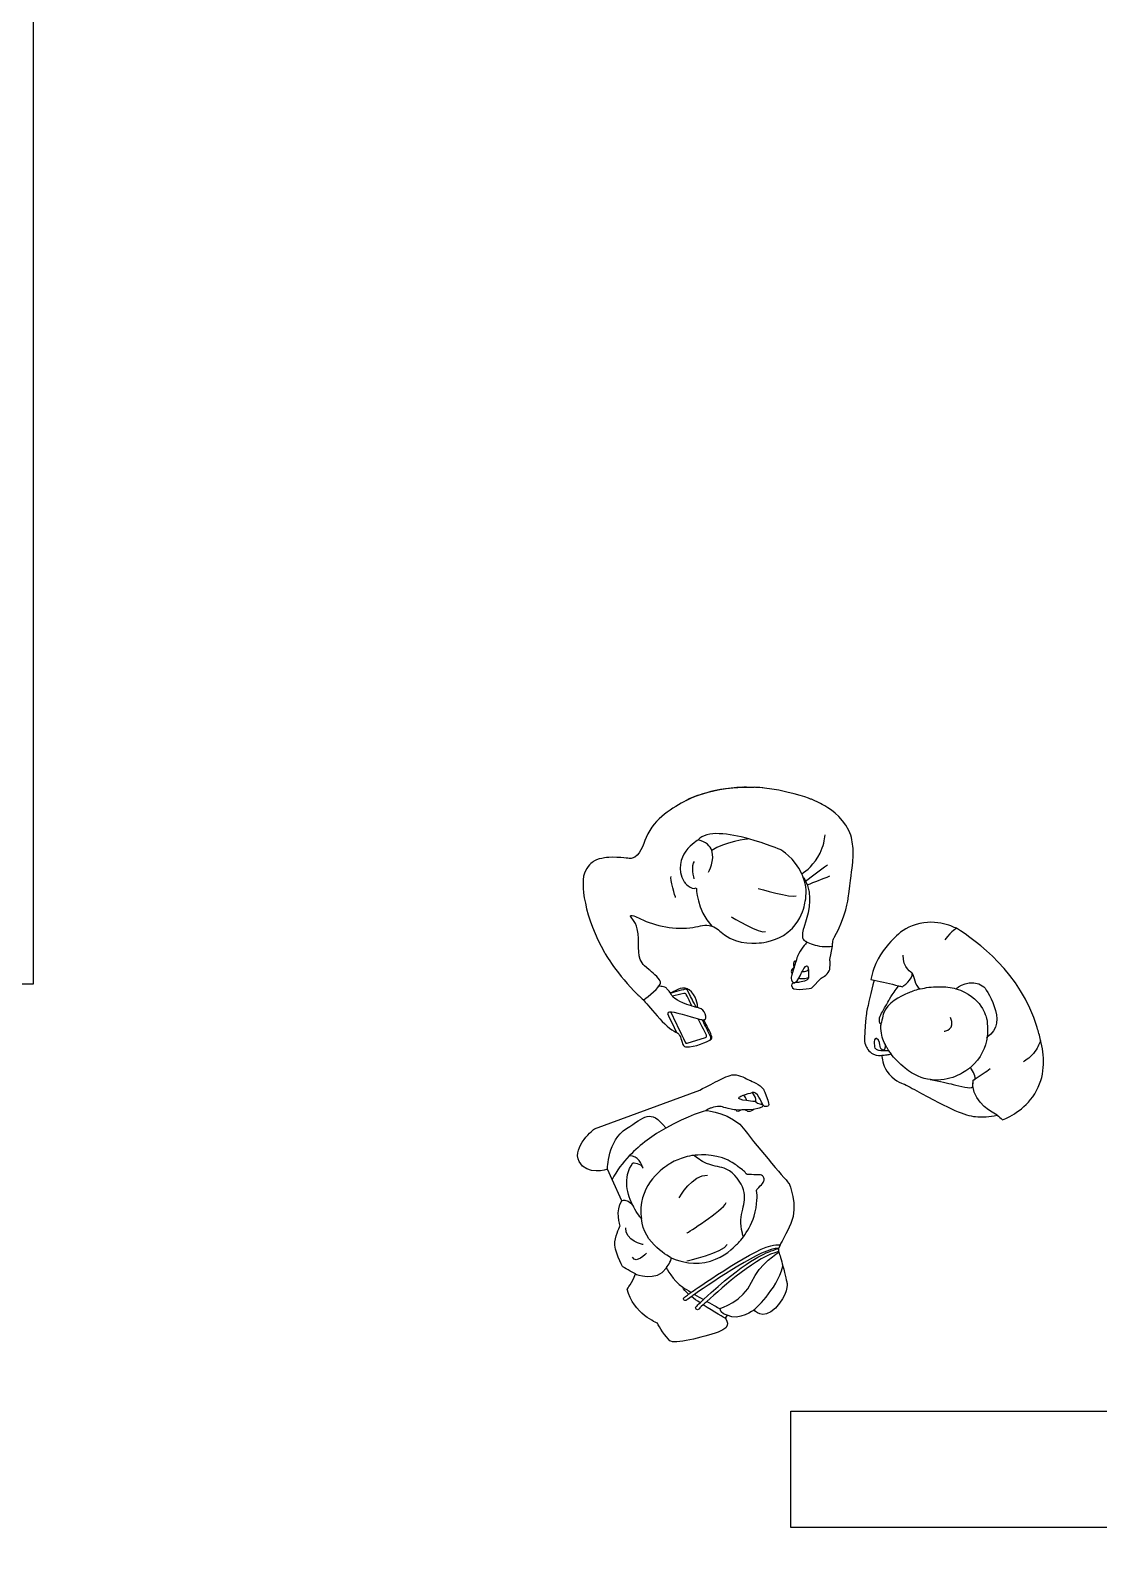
# Model space of a CAD drawing. Header units: millimetres. Extents: x 13722 to 114356, y -17117 to 61088.
# Drawn here: x 76567 to 78965, y 42422 to 45846 of the extents above; entities that cross this region are included whole.
import ezdxf

# ---------------------------------------------------------------- set-up
doc = ezdxf.new("R2010")
doc.units = ezdxf.units.MM
for name, color, linetype in [('01', 3, 'Continuous'), ('03', 8, 'Continuous'), ('Toffu_Outline', 8, 'Continuous')]:
    doc.layers.add(name, color=color, linetype=linetype)

msp = doc.modelspace()

# ---------------------------------------------------------------- hatches: boundary and pattern name
at = {"layer": '01', "lineweight": -2, "true_color": 0x999b37}
h = msp.add_hatch(dxfattribs=at)
h.set_pattern_fill('AR-SAND', color=55, scale=5)
h.set_pattern_definition([(37.5, (-19358.14, 55669.14), (-8.00016, 244.7066), [0, -193.04, 0, -215.9, 0, -206.375]), (7.5, (-19358.14, 55669.14), (224.7616, 358.4126), [0, -104.14, 0, -173.99, 0, -66.675]), (327.5, (-19514.35, 55669.14), (395.4962, 0.7186), [0, -63.5, 0, -228.6, 0, -298.45]), (317.5, (-19514.35, 55669.14), (381.7782, 111.4647), [0, -31.75, 0, -149.86, 0, -171.45])])
h.paths.add_polyline_path([(70453.8, 46925), (70453.8, 44706.3), (72599.6, 43985), (76293.8, 43985), (76293.8, 46925)], flags=17)
h.paths.add_polyline_path([(70453.8, 56885), (70453.8, 54825), (72903.8, 54825), (72903.8, 56885)], flags=17)
h.paths.add_polyline_path([(79063.8, 48295), (79063.8, 46455), (81313.8, 46455), (81313.8, 48295)], flags=17)
h.paths.add_polyline_path([(66994.8, 54545, 0.409585), (64324.8, 57165), (62204.1, 57165), (62204.1, 41905), (62204.1, 40905), (83214.7, 40905), (83214.7, 57165), (77183.8, 57165), (77183.8, 54545), (78783.8, 54545), (78783.8, 52975), (81593.8, 52975), (81593.8, 48575), (81593.8, 46175), (81593.8, 41905), (72553.8, 41905), (64324.8, 44405), (64324.8, 47105), (64324.8, 49485), (66994.8, 49485)])

# ---------------------------------------------------------------- linework, layer by layer
at = {"layer": '01'}
msp.add_lwpolyline([(76573.8, 43705), (76573.8, 47205), (70173.8, 47205), (70173.8, 44505), (72553.8, 43705)], close=True, dxfattribs=at)
at = {"layer": '03'}
msp.add_lwpolyline([(78274.3, 42745.7), (80539.6, 42745.7), (80539.6, 42484.5), (78274.3, 42484.5)], close=True, dxfattribs=at)
at = {"layer": 'Toffu_Outline'}
for p, q in [((78277.3, 43726.7), (78281.7, 43741.1)), ((78281.7, 43741.1), (78286.3, 43756.1)), ((78164.7, 43422), (78152.2, 43421.7)), ((78171.5, 43422.2), (78164.7, 43422)), ((78190.1, 43422.8), (78171.5, 43422.2))]:
    msp.add_line(p, q, dxfattribs=at)
for points in [[(78167, 44146.8), (78093.1, 44144.6), (78042.9, 44118.6), (78039.6, 44116.9)], [(78046.6, 44121.5), (78069.9, 44131), (78103.1, 44141.6), (78144.1, 44145.5)], [(78144.1, 44145.5), (78152, 44146.2), (78159.6, 44146.6), (78167, 44146.8)], [(78167, 44146.8), (78167.7, 44146.9), (78168.4, 44146.9), (78169.1, 44146.9)], [(78175.2, 44146.9), (78173.2, 44147), (78171.1, 44146.9), (78169.1, 44146.9)], [(78169.1, 44146.9), (78171.2, 44146.9), (78173.2, 44147), (78175.2, 44146.9)], [(78175.2, 44146.9), (78181, 44147), (78186.6, 44146.9), (78191.9, 44146.6)], [(78210.4, 44145.3), (78202.5, 44146.1), (78196, 44146.4), (78191.9, 44146.6)], [(78226.9, 44143.2), (78218.5, 44144.5), (78210.4, 44145.3), (78210.4, 44145.3)], [(78320.6, 44119.6), (78320.6, 44119.6), (78284.4, 44134.8), (78226.9, 44143.2)], [(78039.4, 44116.8), (78010.6, 44101.2), (77968.8, 44078.5), (77949.7, 44034.2)], [(78039.4, 44116.8), (78039.5, 44116.8), (78039.5, 44116.9), (78039.6, 44116.9)], [(78039.6, 44116.9), (78041.9, 44118.5), (78044.3, 44120), (78046.6, 44121.5)], [(78344.7, 44108.2), (78335.7, 44113.3), (78328.9, 44116.1), (78320.6, 44119.6)], [(78404.7, 44049.4), (78389.3, 44082.8), (78358.2, 44100.5), (78344.7, 44108.2)], [(78180, 44030.8), (78136.2, 44042.8), (78085.2, 44050.5), (78066.5, 44028.6)], [(78340, 43998.6), (78347.8, 44014.7), (78350.4, 44029.5), (78351.2, 44039.5)], [(78414.1, 44009.5), (78412.8, 44022.4), (78411.6, 44034.7), (78404.7, 44049.4)], [(77949.7, 44034.2), (77942.4, 44017.2), (77936.1, 43991.7), (77917.9, 43987.3)], [(78066.5, 44028.6), (78066.5, 44028.6), (78003.2, 43992.3), (78034.8, 43934.3)], [(78097, 44004.6), (78093.4, 44014.9), (78084.6, 44024), (78066.5, 44028.6)], [(78089.4, 43956.1), (78089.4, 43956.1), (78104.8, 43982.9), (78097, 44004.6)], [(78180, 44030.8), (78180, 44030.8), (78123.2, 44024.1), (78097, 44004.6)], [(78251.9, 44006.1), (78251.9, 44006.1), (78218.8, 44020.1), (78180, 44030.8)], [(78299.2, 43952.4), (78283.2, 43987.9), (78251.9, 44006.1), (78251.9, 44006.1)], [(78413.5, 43978.1), (78415, 43993.5), (78415, 44000.7), (78414.1, 44009.5)], [(77832.5, 43980.7), (77832.5, 43980.7), (77820.9, 43973.7), (77813.2, 43959)], [(77855.8, 43988.1), (77848.2, 43986.8), (77840.4, 43985.5), (77832.5, 43980.7)], [(77883.8, 43989.2), (77868.1, 43989.7), (77861.6, 43989.1), (77855.8, 43988.1)], [(77917.9, 43987.3), (77911.7, 43985.7), (77910.9, 43988.3), (77883.8, 43989.2)], [(78057.7, 43940.7), (78057.7, 43940.7), (78049.4, 43972.8), (78058.2, 43979.8)], [(78299.2, 43952.4), (78308.8, 43958.7), (78327.5, 43973.1), (78340, 43998.6)], [(78307.6, 43936), (78323.9, 43948.2), (78340.2, 43960.5), (78356.5, 43972.7)], [(78403.5, 43897.8), (78408.8, 43939.2), (78411.9, 43962.8), (78413.5, 43978.1)], [(77813.2, 43959), (77799.5, 43932.7), (77812.2, 43852), (77856.3, 43775.3)], [(78015.8, 43899), (78015.8, 43899), (78001.5, 43942.1), (78005.7, 43946.2)], [(78302.3, 43944.8), (78301.3, 43947.4), (78300.3, 43949.9), (78299.2, 43952.4)], [(78306.3, 43930.5), (78304.6, 43937.7), (78301.9, 43944.6), (78302.3, 43944.7)], [(78302.3, 43944.7), (78302.9, 43944.9), (78311.4, 43931.2), (78315.1, 43913.8)], [(78311.4, 43927.5), (78328.4, 43934.1), (78345.4, 43940.8), (78362.4, 43947.5)], [(78034.8, 43934.3), (78034.8, 43934.3), (78050.7, 43914.8), (78062.2, 43920.7)], [(78062.2, 43920.7), (78062.2, 43920.7), (78062.9, 43872), (78096.9, 43834.9)], [(78200.8, 43919.4), (78200.8, 43919.4), (78278.3, 43897.7), (78286.2, 43902.7)], [(78315.1, 43913.8), (78315.1, 43913.8), (78322.1, 43880.9), (78303.3, 43830.7)], [(78305.1, 43882.3), (78307.3, 43891.6), (78311.4, 43909.6), (78306.3, 43930.5)], [(78277.9, 43830.2), (78297.3, 43850.5), (78303, 43873.3), (78305.1, 43882.3)], [(78372.7, 43810.7), (78398.1, 43855.9), (78403.5, 43897.8), (78403.5, 43897.8)], [(77914.8, 43858.3), (77916.7, 43861), (77933.5, 43852.7), (77937.3, 43850.9)], [(77937.3, 43850.9), (77969.3, 43835.4), (78016, 43825.7), (78054.7, 43832)], [(78054.7, 43832), (78071.5, 43834.8), (78081.5, 43839.7), (78096.9, 43834.9)], [(78096.9, 43834.9), (78110.3, 43830.7), (78115, 43823.2), (78125.2, 43815.4)], [(78140.4, 43855.8), (78140.4, 43855.8), (78207.2, 43816.2), (78217.6, 43822.8)], [(78547, 43835.6), (78526.4, 43827.4), (78512.6, 43814.6), (78504.6, 43805.7)], [(78646.4, 43829.9), (78637.8, 43834.1), (78594.1, 43854.4), (78547, 43835.6)], [(77940.3, 43752.1), (77927.1, 43772), (77936.7, 43799.7), (77929.8, 43828.4)], [(78125.2, 43815.4), (78157, 43791.1), (78200, 43796.5), (78208.4, 43797.6)], [(78208.4, 43797.6), (78220.3, 43799.1), (78252.4, 43803.6), (78277.9, 43830.2)], [(78309.7, 43797.8), (78309, 43796.8), (78295.8, 43781.3), (78290.2, 43768.7)], [(78302.2, 43827.3), (78299.2, 43817), (78300.2, 43808.7), (78302.3, 43805.6)], [(78303.3, 43830.7), (78303.2, 43830.6), (78302.7, 43829.2), (78302.2, 43827.3)], [(78302.3, 43805.6), (78303.4, 43803.9), (78304.8, 43802.7), (78304.8, 43802.7)], [(78304.8, 43802.7), (78305.3, 43802.1), (78306, 43801.5), (78307, 43800.9)], [(78307, 43800.9), (78308.9, 43799.9), (78310.6, 43799.5), (78310.5, 43799)], [(78310.5, 43799), (78309.3, 43799.7), (78308.1, 43800.3), (78307, 43800.9)], [(78310.1, 43798.4), (78309.9, 43798.1), (78309.7, 43797.8), (78309.7, 43797.8)], [(78310.5, 43799), (78310.5, 43799), (78310.5, 43799), (78310.1, 43798.4)], [(78344.7, 43788.6), (78330, 43790.1), (78318.4, 43794.9), (78310.5, 43799)], [(78368.1, 43792.4), (78368.7, 43798.4), (78368.4, 43798.5), (78369, 43801.2)], [(78369, 43801.2), (78369.8, 43804.9), (78371.1, 43807.7), (78371.8, 43809.2)], [(78371.8, 43809.2), (78372.3, 43810), (78372.6, 43810.6), (78372.7, 43810.7)], [(78504.6, 43805.7), (78490.7, 43792.3), (78472.3, 43770.6), (78461, 43739.7)], [(78646.4, 43829.9), (78646.4, 43829.9), (78637, 43826.5), (78619.9, 43804)], [(78827.6, 43607.1), (78791.7, 43729.5), (78691.3, 43801.6), (78646.4, 43829.9)], [(77856.3, 43775.3), (77856.3, 43775.3), (77886, 43723.6), (77930.2, 43681.5)], [(78290.2, 43768.7), (78288.9, 43766), (78287.3, 43761.7), (78286.3, 43756.1)], [(78367.7, 43789), (78361.5, 43788.1), (78353.7, 43787.6), (78344.7, 43788.6)], [(78362.1, 43759.9), (78362.4, 43761.3), (78366.1, 43777.2), (78367.3, 43786.2)], [(78367.3, 43786.2), (78367.5, 43787.3), (78367.6, 43788.2), (78367.7, 43789)], [(78367.7, 43789), (78368, 43791.2), (78368.1, 43792.4), (78368.1, 43792.4)], [(78367.7, 43789), (78367.7, 43789), (78367.7, 43789), (78367.7, 43789)], [(78547, 43729.2), (78547, 43729.2), (78525.3, 43741.2), (78526.8, 43769.9)], [(77956.3, 43736.9), (77947.4, 43744.3), (77943, 43747.9), (77940.3, 43752.1)], [(77981.1, 43710.8), (77978.2, 43719.3), (77961.3, 43732.7), (77956.3, 43736.9)], [(78281.7, 43741.1), (78281.7, 43741.1), (78270.5, 43736.4), (78277.3, 43726.7)], [(78286.3, 43756.1), (78286.3, 43756.1), (78277.2, 43758.5), (78281.7, 43741.1)], [(78293.5, 43719.6), (78295.8, 43724.3), (78298.1, 43729.1), (78300.4, 43733.4)], [(78300.4, 43733.4), (78305.2, 43742.5), (78309.6, 43748.9), (78312, 43744.6)], [(78300.4, 43733.4), (78300.4, 43733.4), (78300.4, 43733.4), (78300.4, 43733.4)], [(78300.4, 43733.4), (78301.6, 43733.1), (78303.1, 43732.9), (78304.9, 43733)], [(78304.9, 43733), (78309.5, 43733.3), (78312.7, 43735.7), (78314, 43736.7)], [(78312, 43744.6), (78313, 43742.8), (78313.6, 43740), (78314, 43736.7)], [(78314, 43736.7), (78314.7, 43730.6), (78314.5, 43723.1), (78314.3, 43719.6)], [(78342.7, 43718.1), (78347.7, 43720.6), (78359.7, 43727.5), (78361.7, 43737.8)], [(78361.7, 43737.8), (78362.2, 43740.4), (78362.5, 43745.2), (78362.6, 43749.2)], [(78362.6, 43749.2), (78362.6, 43753.6), (78362.4, 43757.3), (78362.1, 43759.9)], [(78461, 43739.7), (78457.8, 43731.1), (78455.6, 43722.8), (78454.1, 43715.2)], [(77943.6, 43669), (77943.6, 43669), (77976.2, 43692.4), (77978.3, 43700.6)], [(77978.3, 43700.6), (77978.1, 43701.5), (77980.3, 43702.3), (77981.4, 43704.4)], [(77983.3, 43699.6), (77980.3, 43700), (77978.6, 43699.9), (77978.3, 43700.6)], [(77981.4, 43704.4), (77982.5, 43706.8), (77981.6, 43709.4), (77981.1, 43710.8)], [(77994.2, 43696.1), (77990.7, 43698.6), (77986.5, 43699.2), (77983.3, 43699.6)], [(77996.2, 43694.3), (77995.3, 43695.2), (77994.8, 43695.6), (77994.2, 43696.1)], [(78037, 43695.5), (78021.8, 43698.1), (78007.4, 43681.6), (78003.2, 43685.7)], [(78046.1, 43691.5), (78043.5, 43693.2), (78040.9, 43694.8), (78037, 43695.5)], [(78277.3, 43726.7), (78277.3, 43726.7), (78271.5, 43716), (78279.9, 43707.4)], [(78279.9, 43707.4), (78279.9, 43707.4), (78272.9, 43704.3), (78278.2, 43696.5)], [(78278.2, 43696.5), (78283.5, 43688.6), (78321.4, 43696.1), (78321.4, 43696.1)], [(78280.2, 43707.3), (78280.1, 43707.3), (78280, 43707.4), (78279.9, 43707.4)], [(78280.6, 43707.3), (78280.4, 43707.3), (78280.3, 43707.3), (78280.2, 43707.3)], [(78280.6, 43707.3), (78282.3, 43707.2), (78287.1, 43707.9), (78292.6, 43717.9)], [(78293.6, 43708.9), (78293.6, 43708.9), (78283.9, 43706.9), (78280.6, 43707.3)], [(78292.6, 43717.9), (78292.9, 43718.4), (78293.2, 43719), (78293.5, 43719.6)], [(78292.6, 43717.9), (78294.9, 43717.3), (78298.1, 43716.8), (78301.8, 43716.9)], [(78314.1, 43717.7), (78314.1, 43717.7), (78312.7, 43710.6), (78293.6, 43708.9)], [(78301.8, 43716.9), (78307.3, 43717.1), (78311.6, 43718.5), (78314.3, 43719.6)], [(78314.3, 43719.6), (78314.2, 43718.4), (78314.1, 43717.7), (78314.1, 43717.7)], [(78321.4, 43696.1), (78321.4, 43696.1), (78342.7, 43718.1), (78342.7, 43718.1)], [(78461.6, 43713.6), (78453.9, 43685.4), (78448.5, 43660.9), (78444.6, 43641.3)], [(78454.1, 43715.2), (78454.1, 43715.2), (78461.6, 43713.6), (78461.6, 43713.6)], [(78461.6, 43713.6), (78479.9, 43709.4), (78498.2, 43705.2), (78516.5, 43701)], [(78499.1, 43675.7), (78502.9, 43682), (78508.6, 43690.8), (78516.5, 43701)], [(78516.5, 43701), (78519.2, 43700.2), (78522, 43699.3), (78524.7, 43698.4)], [(78524.7, 43698.4), (78524.7, 43698.4), (78549.7, 43715.7), (78547, 43729.2)], [(78547, 43729.2), (78551.5, 43722.1), (78551.8, 43702.1), (78565.1, 43693.7)], [(78565.1, 43693.7), (78577.3, 43696.9), (78591, 43698.9), (78606.2, 43698.9)], [(78606.2, 43698.9), (78621.1, 43699), (78634.1, 43697.2), (78645.2, 43694.1)], [(78708.1, 43698.7), (78708.1, 43698.7), (78767.6, 43619.1), (78715, 43585.2)], [(77930.2, 43681.5), (77933, 43678.9), (77934.8, 43677.2), (77934.8, 43677.2)], [(77934.8, 43677.2), (77936.8, 43675.3), (77937.6, 43674.7), (77939.4, 43673)], [(77939.4, 43673), (77939.4, 43673), (77941.4, 43671.2), (77943.6, 43669)], [(77943.6, 43669), (77950, 43662.5), (77995, 43603.8), (78016.6, 43596.8)], [(78002.8, 43686.3), (78000.2, 43689.8), (77998.5, 43692.1), (77996.2, 43694.3)], [(78003.2, 43685.7), (78003.1, 43685.9), (78002.9, 43686.1), (78002.8, 43686.3)], [(78004.3, 43684.2), (78003.9, 43684.7), (78003.6, 43685.2), (78003.2, 43685.7)], [(78037.3, 43693.1), (78028.3, 43690.7), (78004.3, 43684.2), (78004.3, 43684.2)], [(78008.6, 43677.8), (78007.3, 43679.4), (78005.8, 43681.5), (78004.3, 43684.2)], [(78033.9, 43683.8), (78025.5, 43681.8), (78017, 43679.8), (78008.6, 43677.8)], [(78009.9, 43676.2), (78009.5, 43676.6), (78009.1, 43677.2), (78008.6, 43677.8)], [(78051.7, 43655.6), (78020.1, 43665.5), (78012.7, 43673), (78009.9, 43676.2)], [(78039.8, 43681.1), (78038.7, 43683.2), (78036.3, 43684.4), (78033.9, 43683.8)], [(78042.3, 43690.9), (78041.4, 43692.7), (78039.3, 43693.6), (78037.3, 43693.1)], [(78052.5, 43655.4), (78048.3, 43664), (78044.1, 43672.5), (78039.8, 43681.1)], [(78051.2, 43673.4), (78049.1, 43677.5), (78046.1, 43683.3), (78042.3, 43690.9)], [(78065.4, 43652), (78065.1, 43657), (78063, 43680.8), (78046.1, 43691.5)], [(78060.1, 43655.6), (78055.9, 43664), (78052.7, 43670.4), (78051.2, 43673.4)], [(78536.9, 43684.1), (78521.1, 43676.9), (78490.6, 43663.1), (78482.7, 43638.3)], [(78489.2, 43658.4), (78495.2, 43668.4), (78494.2, 43667.7), (78499.1, 43675.7)], [(78564.2, 43693.4), (78552.5, 43690.6), (78543.2, 43686.9), (78536.9, 43684.1)], [(78565.1, 43693.7), (78565.1, 43693.7), (78564.2, 43693.4), (78564.2, 43693.4)], [(78645.3, 43694.1), (78702.9, 43678.2), (78713.7, 43628.6), (78713.7, 43628.6)], [(77998.1, 43637.8), (77998.5, 43638.9), (77999.3, 43640.4), (78000.8, 43641.4)], [(78018.3, 43596.1), (78011.5, 43610), (78004.8, 43623.9), (77998.1, 43637.8)], [(78000.8, 43641.4), (78002, 43642.2), (78003.4, 43642.4), (78004.5, 43642.5)], [(78004.5, 43642.5), (78005.2, 43642.5), (78005.8, 43642.4), (78006.3, 43642.4)], [(78004.5, 43642.5), (78015.4, 43619.7), (78026.3, 43596.8), (78037.2, 43574.1)], [(78006.3, 43642.4), (78018.7, 43641), (78066.6, 43627), (78066.6, 43627)], [(78052.5, 43655.4), (78052.2, 43655.5), (78052, 43655.5), (78051.7, 43655.6)], [(78061.6, 43652.7), (78059.7, 43653.2), (78056.5, 43654.2), (78052.5, 43655.4)], [(78052.5, 43655.4), (78052.5, 43655.4), (78052.5, 43655.4), (78052.5, 43655.4)], [(78061.6, 43652.7), (78061.5, 43653), (78060.3, 43655.4), (78060.1, 43655.6)], [(78065.4, 43652), (78063.7, 43652.4), (78062.4, 43652.6), (78061.6, 43652.7)], [(78080, 43642.5), (78076, 43648.4), (78069.7, 43650.9), (78065.4, 43652)], [(78066.6, 43627), (78070.7, 43625.7), (78074, 43624.9), (78075.9, 43624.4)], [(78084.9, 43589.7), (78078.8, 43602.1), (78072.7, 43614.6), (78066.6, 43627)], [(78082.3, 43625.5), (78085.3, 43627.7), (78083.9, 43636.5), (78080, 43642.5)], [(78444.6, 43641.3), (78444.6, 43641.3), (78441.6, 43625.6), (78439.8, 43583)], [(78473.9, 43619.1), (78472.1, 43626), (78474.9, 43632.2), (78476.5, 43635.5)], [(78476.5, 43635.5), (78481.1, 43645.3), (78485.8, 43652.8), (78489.2, 43658.4)], [(78481.4, 43633.7), (78479.5, 43626.5), (78478.3, 43619.2), (78477.2, 43616.6)], [(78482.7, 43638.3), (78482.4, 43637.3), (78482, 43635.7), (78481.4, 43633.7)], [(78618.8, 43598.8), (78618.8, 43598.8), (78645.8, 43602), (78633.3, 43629.8)], [(78713.7, 43628.6), (78713.7, 43628.6), (78718.5, 43609.6), (78715, 43585.2)], [(78016.6, 43596.8), (78017, 43596.6), (78017.5, 43596.5), (78018.3, 43596.1)], [(78018.3, 43596.1), (78025.4, 43592.7), (78028.4, 43581.3), (78031.3, 43570.6)], [(78075.9, 43624.4), (78075.9, 43624.4), (78077.3, 43624.3), (78078.9, 43624.5)], [(78082.6, 43610.3), (78080.4, 43615), (78078.2, 43619.7), (78075.9, 43624.4)], [(78078.9, 43624.5), (78080.2, 43624.6), (78081.5, 43624.9), (78082.3, 43625.5)], [(78096.6, 43588.3), (78095.4, 43592.4), (78088.7, 43606.2), (78078.9, 43624.5)], [(78094.5, 43585.4), (78090.5, 43593.7), (78086.6, 43602), (78082.6, 43610.3)], [(78474.4, 43617.3), (78474.2, 43617.7), (78474, 43618.3), (78473.9, 43619.1)], [(78475.2, 43616.5), (78474.8, 43616.8), (78474.6, 43617.1), (78474.4, 43617.3)], [(78476.4, 43615.5), (78476.3, 43615.5), (78476, 43615.8), (78475.2, 43616.5)], [(78477.2, 43616.6), (78476.9, 43615.9), (78476.7, 43615.5), (78476.4, 43615.5)], [(78476.7, 43605), (78476.6, 43609.8), (78476.9, 43613.8), (78477.2, 43616.6)], [(78486, 43569.9), (78481.6, 43578.8), (78477.3, 43590.5), (78476.7, 43605)], [(78477.2, 43616.6), (78477.2, 43616.6), (78477.2, 43616.6), (78477.2, 43616.6)], [(78835.3, 43578.8), (78832.9, 43589), (78830.1, 43598.5), (78827.6, 43607.1)], [(78031.3, 43570.6), (78031.5, 43569.8), (78031.9, 43568.1), (78033.3, 43566.6)], [(78033.3, 43566.6), (78034.2, 43565.6), (78036.2, 43563.9), (78040.5, 43563.5)], [(78037.2, 43574.1), (78037.9, 43572.4), (78039.8, 43571.6), (78041.5, 43572.1)], [(78040.5, 43563.5), (78056.3, 43561.7), (78090.1, 43577.5), (78091.2, 43578)], [(78041.5, 43572.1), (78041.5, 43572.1), (78082.7, 43584.6), (78082.7, 43584.6)], [(78082.7, 43584.6), (78084.8, 43585.3), (78085.8, 43587.7), (78084.9, 43589.7)], [(78093.1, 43579.1), (78093.1, 43579.1), (78093.4, 43579.2), (78093.6, 43579.4)], [(78093.6, 43579.4), (78094.4, 43579.9), (78096.1, 43581.5), (78096.8, 43583.5)], [(78096.8, 43583.5), (78097.4, 43585.5), (78096.9, 43587.4), (78096.6, 43588.3)], [(78439.8, 43583), (78439.7, 43581.2), (78439.6, 43577), (78440.9, 43571.8)], [(78440.9, 43571.8), (78441.5, 43569.3), (78442.3, 43567.3), (78442.9, 43565.9)], [(78442.9, 43565.9), (78443.8, 43563.7), (78448, 43552.8), (78459.8, 43547.4)], [(78464.2, 43582.1), (78460.5, 43580.3), (78461.7, 43570.4), (78462, 43567.3)], [(78462, 43567.3), (78462.4, 43564.6), (78462.9, 43562.5), (78463.2, 43561.1)], [(78463.2, 43561.1), (78463.8, 43560.5), (78464.8, 43559.5), (78466.2, 43558.5)], [(78466.5, 43582.2), (78466.1, 43582.3), (78465.2, 43582.5), (78464.2, 43582.1)], [(78466.2, 43558.5), (78468.2, 43557.2), (78470.4, 43556.6), (78472.9, 43556.1)], [(78474.7, 43565.6), (78474.7, 43565.6), (78474.5, 43580.7), (78466.5, 43582.2)], [(78481, 43556.4), (78474.6, 43557.3), (78474.7, 43565.6), (78474.7, 43565.6)], [(78486, 43569.9), (78486, 43569.9), (78487.5, 43555.4), (78481, 43556.4)], [(78490.6, 43561.3), (78489.1, 43563.8), (78487.5, 43566.7), (78486, 43569.9)], [(78494.2, 43555.5), (78492.6, 43557.9), (78491.4, 43559.9), (78490.6, 43561.3)], [(78715, 43585.2), (78711.9, 43563.8), (78702.4, 43538.2), (78677.6, 43517.6)], [(78715, 43585.2), (78714.6, 43584.9), (78714.1, 43584.6), (78713.6, 43584.3)], [(78835.3, 43578.8), (78833.3, 43572.2), (78829.6, 43563), (78822.5, 43553.3)], [(78826.3, 43465.7), (78847.5, 43504.9), (78843.3, 43545.5), (78835.3, 43578.8)], [(78835.3, 43578.8), (78835.3, 43578.8), (78835.3, 43578.8), (78835.3, 43578.8)], [(78459.8, 43547.4), (78468.1, 43543.6), (78475.7, 43544.4), (78478.7, 43544.9)], [(78472.9, 43556.1), (78477, 43555.4), (78484.6, 43555), (78494.2, 43555.5)], [(78478.7, 43544.9), (78482.1, 43545), (78486.1, 43545.2), (78490.5, 43546)], [(78478.7, 43544.9), (78479, 43538.1), (78480.6, 43523.8), (78490.1, 43509.3)], [(78490.5, 43546), (78493.8, 43546.5), (78496.9, 43547.3), (78499.5, 43548.1)], [(78499.5, 43548.1), (78497.4, 43550.8), (78495.6, 43553.3), (78494.2, 43555.5)], [(78531.2, 43515.8), (78516.9, 43527.4), (78506.4, 43539.1), (78499.5, 43548.1)], [(78822.5, 43553.3), (78813.5, 43541.1), (78803.2, 43534), (78796.8, 43530.2)], [(78070, 43466.3), (78087.5, 43476.1), (78102.9, 43483.9), (78115.3, 43490)], [(78115.3, 43490), (78136.2, 43500.1), (78143, 43502.4), (78151.9, 43500.9)], [(78151.9, 43500.9), (78164.4, 43498.7), (78181.1, 43489.1), (78181.1, 43489.1)], [(78490.1, 43509.3), (78503.5, 43488.7), (78523.6, 43481.8), (78529.5, 43480)], [(78587.7, 43490.1), (78570, 43492.6), (78550.7, 43500), (78531.2, 43515.8)], [(78587.7, 43490.1), (78587.7, 43490.1), (78587.8, 43490.1), (78587.9, 43490.1)], [(78643.7, 43497.4), (78629, 43491.6), (78609.6, 43487.1), (78587.9, 43490.1)], [(78587.9, 43490.1), (78609.7, 43486.3), (78627, 43482.2), (78638.8, 43479.2)], [(78671.9, 43513.2), (78671.9, 43513.2), (78660.2, 43504.2), (78643.7, 43497.4)], [(78677.6, 43517.6), (78675.8, 43516.2), (78673.9, 43514.7), (78671.9, 43513.2)], [(78688.5, 43491.9), (78690.7, 43498.4), (78679.3, 43515.2), (78677.6, 43517.6)], [(78684.2, 43489.3), (78685.6, 43490.2), (78687, 43491), (78688.5, 43491.9)], [(78684.2, 43489.3), (78686, 43489.4), (78687, 43489.9), (78687.7, 43490.6)], [(78687.7, 43490.6), (78688, 43491), (78688.3, 43491.4), (78688.5, 43491.9)], [(78688.5, 43491.9), (78694.3, 43495.5), (78700.3, 43499.5), (78706.4, 43503.7)], [(78706.4, 43503.7), (78712, 43507.6), (78717.2, 43511.4), (78722.2, 43515.2)], [(77833.9, 43380), (77833.9, 43380), (78070, 43466.3), (78070, 43466.3)], [(78167.3, 43455), (78174.4, 43457.8), (78183.4, 43460), (78187.6, 43461)], [(78181.1, 43489.1), (78184.6, 43487.7), (78189.9, 43485.4), (78195.9, 43481.9)], [(78187.6, 43461), (78186.9, 43460.3), (78192.3, 43455.7), (78194.5, 43449.8)], [(78189.3, 43461.4), (78187.6, 43461), (78187.6, 43461), (78187.6, 43461)], [(78190, 43461.6), (78190, 43461.6), (78189.8, 43461.5), (78189.3, 43461.4)], [(78195.4, 43459.8), (78193, 43461.5), (78190.7, 43461.7), (78190, 43461.6)], [(78206.5, 43444.6), (78206.5, 43444.6), (78200.8, 43455.9), (78195.4, 43459.8)], [(78195.9, 43481.9), (78203.6, 43477.5), (78207.9, 43475.1), (78211.7, 43470.3)], [(78211.7, 43470.3), (78213.4, 43468.2), (78213.9, 43467), (78218.8, 43453.9)], [(78529.5, 43480), (78539.9, 43474.4), (78552.9, 43467.3), (78567.9, 43459.3)], [(78567.9, 43459.3), (78646, 43417.5), (78666.7, 43408.3), (78694.5, 43406.6)], [(78638.8, 43479.2), (78653.4, 43475.5), (78679.6, 43468.2), (78682.6, 43474.2)], [(78682.6, 43474.2), (78682.8, 43474.6), (78682.8, 43474.7), (78683.2, 43479)], [(78683.2, 43479), (78683.2, 43479.2), (78683.3, 43479.4), (78683.3, 43479.6)], [(78683.4, 43475.9), (78683.3, 43476.9), (78683.2, 43477.9), (78683.2, 43479)], [(78683.3, 43479.6), (78683.6, 43483.8), (78684, 43487.1), (78684.2, 43489.3)], [(78683.3, 43479.6), (78683.3, 43482.6), (78683.6, 43485.9), (78684.2, 43489.3)], [(78738.1, 43410.6), (78730.9, 43414.2), (78685.8, 43437.3), (78683.4, 43475.9)], [(78749.8, 43399.8), (78768, 43407.4), (78804.8, 43426.1), (78826.3, 43465.7)], [(77905.4, 43380.1), (77947.4, 43405.8), (77957.2, 43426.6), (77993.5, 43381.8)], [(78088.7, 43423.6), (78087.2, 43422.8), (78085.9, 43421.9), (78084.7, 43421)], [(78094.5, 43426.2), (78092.8, 43425.6), (78090.8, 43424.8), (78088.7, 43423.6)], [(78109.9, 43430), (78103.6, 43429.4), (78097, 43427), (78094.5, 43426.2)], [(78140.8, 43423.8), (78119.8, 43427.7), (78118.6, 43430.9), (78109.9, 43430)], [(78147.4, 43422.6), (78144.8, 43423.1), (78142, 43423.6), (78140.8, 43423.8)], [(78152.2, 43421.7), (78152.2, 43421.7), (78150, 43422.1), (78147.4, 43422.6)], [(78153.2, 43419.2), (78152.6, 43419.7), (78152.2, 43421.7), (78152.2, 43421.7)], [(78164.7, 43422), (78159.4, 43420.7), (78155.3, 43417.2), (78153.2, 43419.2)], [(78175.2, 43443), (78163, 43444.6), (78154, 43446.7), (78158.4, 43450.5)], [(78158.4, 43450.5), (78160.3, 43452), (78163.5, 43453.6), (78167.3, 43455)], [(78171.5, 43422.2), (78169.1, 43422.8), (78166.8, 43422.6), (78164.7, 43422)], [(78174.4, 43447.4), (78172.8, 43451.8), (78168.9, 43454.2), (78167.3, 43455)], [(78167.3, 43455), (78167.3, 43455), (78167.3, 43455), (78167.3, 43455)], [(78180.5, 43418.3), (78176.5, 43418.2), (78176.1, 43421.1), (78171.5, 43422.2)], [(78175.2, 43443), (78175.2, 43444.2), (78175, 43445.8), (78174.4, 43447.4)], [(78193.7, 43440.9), (78187.5, 43441.5), (78180.9, 43442.2), (78175.2, 43443)], [(78190.6, 43422.9), (78190.5, 43422.8), (78190.3, 43422.8), (78190.1, 43422.8)], [(78212.3, 43431.8), (78212.3, 43431.8), (78212.2, 43426.4), (78190.6, 43422.9)], [(78196.1, 43440.6), (78195.3, 43440.7), (78194.5, 43440.7), (78193.7, 43440.9)], [(78194.5, 43449.8), (78196.5, 43444.6), (78194.1, 43443.6), (78196.1, 43440.6)], [(78196.1, 43440.6), (78199.8, 43434.8), (78210.5, 43435.7), (78212.1, 43432.7)], [(78212.1, 43432.7), (78211.1, 43435.1), (78206.5, 43444.6), (78206.5, 43444.6)], [(78212.1, 43432.7), (78212.2, 43432.6), (78212.2, 43432.4), (78212.2, 43432.3)], [(78212.2, 43432.3), (78212.3, 43432.2), (78212.3, 43432.2), (78212.3, 43432.1)], [(78212.3, 43432.1), (78212.3, 43432), (78212.3, 43431.9), (78212.3, 43431.8)], [(78215.2, 43430.1), (78213.9, 43430.6), (78212.9, 43431.3), (78212.3, 43431.8)], [(78224.3, 43432), (78222.6, 43429.9), (78218.6, 43429), (78215.2, 43430.1)], [(78218.8, 43453.9), (78225, 43437.5), (78226.1, 43434.2), (78224.3, 43432)], [(78084.7, 43421), (78084.7, 43421), (78042.5, 43409.3), (77993.7, 43381.5)], [(78084.7, 43421), (78084.7, 43421), (78143.3, 43415.9), (78171.4, 43376.9)], [(78694.5, 43406.6), (78704.4, 43406.1), (78719.4, 43406.2), (78738.1, 43410.6)], [(78738.1, 43410.6), (78742, 43407), (78745.9, 43403.4), (78749.8, 43399.8)], [(77799.3, 43306.3), (77782, 43339.5), (77833.9, 43380), (77833.9, 43380)], [(77862.6, 43289), (77862.6, 43289), (77863.4, 43354.4), (77905.4, 43380.1)], [(77993.7, 43381.5), (77966.3, 43365.9), (77936.9, 43345.3), (77911.8, 43318.8)], [(78171.4, 43376.9), (78199.4, 43337.8), (78270.4, 43257.1), (78270.4, 43257.1)], [(77911.8, 43318.8), (77897, 43303.3), (77883.7, 43285.7), (77873.2, 43266)], [(77941.8, 43292.6), (77940, 43298.5), (77931.9, 43320.4), (77911.8, 43318.8)], [(78056.5, 43320.1), (78046.4, 43318.7), (78026.4, 43315), (78004.8, 43302.5)], [(78133.4, 43309.1), (78100.4, 43325.5), (78060.2, 43320.6), (78056.5, 43320.1)], [(78085.4, 43302.1), (78072.4, 43307.8), (78062.7, 43314.9), (78056.5, 43320.1)], [(77862.6, 43289), (77862.6, 43289), (77816.7, 43273.1), (77799.3, 43306.3)], [(77873.2, 43266), (77873.2, 43266), (77862.6, 43289), (77862.6, 43289)], [(77920.9, 43205.6), (77907.6, 43230.8), (77895.8, 43269.2), (77920, 43303.3)], [(77920, 43303.3), (77920, 43303.3), (77937.9, 43303.3), (77941.8, 43292.6)], [(78004.8, 43302.5), (77997.1, 43298), (77941.7, 43264.6), (77937.9, 43203)], [(77941.9, 43292.4), (77941.9, 43292.5), (77941.9, 43292.5), (77941.8, 43292.6)], [(77942.2, 43291.4), (77942.1, 43291.6), (77942.1, 43291.9), (77941.9, 43292.4)], [(77942.3, 43291.1), (77942.3, 43291.2), (77942.2, 43291.3), (77942.2, 43291.4)], [(78129.5, 43289.4), (78115.9, 43295.7), (78105.8, 43293.2), (78085.4, 43302.1)], [(78168.2, 43242.8), (78162.8, 43259.2), (78149.2, 43280.2), (78129.5, 43289.4)], [(78155.7, 43295.4), (78155.7, 43295.4), (78147.1, 43302.4), (78133.4, 43309.1)], [(78173.7, 43279.7), (78172, 43282.4), (78166.5, 43286.7), (78155.7, 43295.4)], [(77895.2, 43218.3), (77895.2, 43218.3), (77873.2, 43266), (77873.2, 43266)], [(78023.5, 43225), (78023.5, 43225), (78054.7, 43278.4), (78087.7, 43275.8)], [(78176.4, 43277.3), (78174.8, 43278.1), (78174, 43279.4), (78173.7, 43279.7)], [(78180.7, 43277), (78179.5, 43276.7), (78178, 43276.6), (78176.4, 43277.3)], [(78199.6, 43244.6), (78204.3, 43249.4), (78207.9, 43253.6), (78210.5, 43256.9)], [(78210.5, 43256.9), (78212.9, 43259.9), (78214.2, 43261.7), (78214.5, 43264.5)], [(78214.5, 43264.5), (78214.8, 43267.7), (78213.7, 43272), (78210.8, 43274.5)], [(78270.4, 43257.1), (78270.4, 43257.1), (78292.1, 43208), (78274.5, 43167)], [(77891.2, 43161.7), (77891.2, 43161.7), (77879.6, 43196.6), (77895.2, 43218.3)], [(77895.2, 43218.3), (77897.6, 43219.2), (77899.7, 43219.3), (77901.4, 43219.3)], [(77901.4, 43219.3), (77912.5, 43218.9), (77920.1, 43206.9), (77920.9, 43205.6)], [(78165.7, 43145.1), (78153.9, 43190.3), (78178.6, 43211), (78168.2, 43242.8)], [(78191.9, 43183.6), (78199.6, 43208.8), (78199.3, 43234.3), (78198, 43237.5)], [(78198, 43237.5), (78197.8, 43237.8), (78197.1, 43239.6), (78197.6, 43241.5)], [(78197.6, 43241.5), (78197.9, 43243.1), (78198.9, 43244.1), (78199.6, 43244.6)], [(77939.1, 43178), (77939.1, 43178), (77929.7, 43188.9), (77920.9, 43205.6)], [(77937.9, 43203), (77937.2, 43192.9), (77938.1, 43184.2), (77939.1, 43178)], [(78041.1, 43145.7), (78041.1, 43145.7), (78120.4, 43195), (78129.3, 43213.9)], [(78168, 43137.3), (78176.6, 43148.7), (78186, 43164.4), (78191.9, 43183.6)], [(77879.3, 43126.1), (77882, 43144.8), (77891.2, 43161.7), (77891.2, 43161.7)], [(77943.1, 43119.7), (77943.1, 43119.7), (77901.2, 43128.4), (77904, 43157.7)], [(78005.9, 43090.2), (78005.9, 43090.2), (77942.1, 43122), (77939.1, 43178)], [(78274.5, 43167), (78264.2, 43143.2), (78255.2, 43128.9), (78250.3, 43119)], [(77896.5, 43070.4), (77896.5, 43070.4), (77876.7, 43107.4), (77879.3, 43126.1)], [(78040.9, 43082.9), (78040.9, 43082.9), (78123.1, 43102.1), (78131.6, 43120.1)], [(78054.3, 43014.8), (78054.3, 43014.8), (78181.5, 43104.3), (78229.2, 43117.3)], [(78081.4, 43079.8), (78117, 43086.2), (78138.8, 43106.6), (78149.8, 43116.9)], [(78149.8, 43116.9), (78152.6, 43119.5), (78159.9, 43126.5), (78168, 43137.3)], [(78168, 43137.3), (78167.4, 43139.1), (78166.5, 43141.8), (78165.7, 43145.1)], [(78229.2, 43117.3), (78237.5, 43119.6), (78245.9, 43119.3), (78245.9, 43119.3)], [(78245.9, 43119.3), (78247.8, 43119.3), (78249.4, 43119.1), (78250.3, 43119)], [(78250.6, 43119), (78250.6, 43119), (78247.7, 43111.6), (78247.7, 43111.6)], [(78250.3, 43119), (78250.4, 43119), (78250.5, 43119), (78250.6, 43119)], [(78250.3, 43119), (78250.3, 43119), (78250.3, 43119), (78250.3, 43119)], [(77950.2, 43100.4), (77950.2, 43100.4), (77925.9, 43074.5), (77919.1, 43091.3)], [(77995, 43067.6), (77995, 43067.6), (78007.5, 43084.6), (78005.9, 43090.2)], [(78005.9, 43090.2), (78016.9, 43085), (78045.5, 43073.4), (78081.4, 43079.8)], [(78247.2, 43111.7), (78211.5, 43112.5), (78102.1, 43038.5), (78058.4, 43007.9)], [(78079.1, 42996.9), (78169.6, 43082.2), (78217.1, 43100.7), (78230.4, 43105.6)], [(78247, 43103.9), (78202.2, 43095.3), (78121.9, 43025.3), (78085.9, 42992.1)], [(78186.5, 43035.4), (78204.8, 43077.7), (78247.4, 43102.7), (78247.4, 43102.7)], [(78230.4, 43105.6), (78238.3, 43108.4), (78244.6, 43110.3), (78247.1, 43111.1)], [(78247.1, 43111.1), (78247.1, 43111.1), (78247, 43107.4), (78247, 43107.4)], [(78247, 43107.4), (78247, 43107.4), (78247, 43104.1), (78247, 43104.1)], [(78247, 43104.1), (78247, 43104), (78247, 43103.9), (78247, 43103.9)], [(78247, 43103.9), (78247.1, 43103.5), (78247.3, 43103.1), (78247.4, 43102.7)], [(78247.2, 43111.7), (78247.2, 43111.5), (78247.2, 43111.4), (78247.1, 43111.2)], [(78247.1, 43111.2), (78247.1, 43111.2), (78247.1, 43111.1), (78247.1, 43111.1)], [(78247.7, 43111.6), (78247.6, 43111.7), (78247.4, 43111.7), (78247.2, 43111.7)], [(78247.4, 43102.7), (78247.4, 43102.7), (78247.5, 43102.6), (78247.5, 43102.6)], [(78247.5, 43102.6), (78249.5, 43098.2), (78253.2, 43084.9), (78256.7, 43071.2)], [(77925.7, 43053.7), (77909, 43062.5), (77896.5, 43070.4), (77896.5, 43070.4)], [(77907.3, 43020), (77907.3, 43020), (77917.8, 43033.8), (77925.7, 43053.7)], [(77925.7, 43053.7), (77925.7, 43053.7), (77972.7, 43034.1), (77995, 43067.6)], [(77995, 43067.6), (77995, 43067.6), (78008.8, 43039.3), (78031.8, 43024.1)], [(78191.9, 42973.2), (78191.9, 42973.2), (78242.3, 43017), (78256.7, 43071.2)], [(78256.7, 43071.2), (78261.5, 43052.6), (78266, 43033.1), (78266, 43033.1)], [(77975.3, 42943), (77975.3, 42943), (77919.9, 42964.5), (77907.3, 43020)], [(78031.8, 43024.1), (78036.8, 43020.8), (78043.4, 43016.8), (78050.8, 43012.3)], [(78045, 43008.3), (78038, 43014.3), (78033.1, 43019.8), (78031.8, 43024.1)], [(78045, 43008.3), (78046.6, 43009.4), (78048.4, 43010.8), (78050.8, 43012.3)], [(78050.8, 43012.4), (78052, 43013.2), (78053.1, 43014), (78054.3, 43014.8)], [(78050.8, 43012.3), (78050.8, 43012.3), (78050.8, 43012.4), (78050.8, 43012.4)], [(78050.8, 43012.3), (78050.8, 43012.3), (78050.8, 43012.3), (78050.8, 43012.3)], [(78115, 42975.9), (78115, 42975.9), (78168.3, 42993.1), (78186.5, 43035.4)], [(78266, 43033.1), (78266, 43033.1), (78268.9, 43006.3), (78239.7, 42977.1)], [(78040.2, 42994.9), (78038.1, 42993.2), (78035.2, 42994.1), (78034, 42996)], [(78051.4, 43002.9), (78044.5, 42998), (78040.4, 42995), (78040.2, 42994.9)], [(78045, 43008.2), (78045, 43008.2), (78045, 43008.2), (78045, 43008.3)], [(78051.4, 43002.9), (78051.4, 43002.9), (78051.4, 43003), (78051.3, 43003)], [(78058.4, 43007.9), (78055.9, 43006.1), (78053.5, 43004.4), (78051.4, 43002.9)], [(78070.7, 42989), (78063.8, 42993.6), (78057.2, 42998.4), (78051.4, 43002.9)], [(78058.4, 43007.9), (78058.4, 43007.9), (78058.4, 43007.9), (78058.4, 43007.9)], [(78058.4, 43007.9), (78065, 43004), (78071.9, 43000), (78078.5, 42996.3)], [(78061.8, 42974.7), (78060.2, 42976.3), (78060.2, 42979.2), (78062.1, 42980.6)], [(78077.6, 42984.4), (78071.4, 42978.6), (78067.8, 42975), (78067.6, 42974.8)], [(78077.6, 42984.4), (78077.5, 42984.4), (78077.5, 42984.4), (78077.4, 42984.5)], [(78085.9, 42992.1), (78082.8, 42989.2), (78080, 42986.6), (78077.6, 42984.4)], [(78126.9, 42954.5), (78126.9, 42954.5), (78101.9, 42968.3), (78077.6, 42984.4)], [(78078.5, 42996.3), (78078.7, 42996.5), (78078.9, 42996.7), (78079.1, 42996.9)], [(78085.8, 42992.2), (78085.8, 42992.2), (78085.9, 42992.1), (78085.9, 42992.1)], [(78085.9, 42992.1), (78102.1, 42983), (78115, 42975.9), (78115, 42975.9)], [(78131.4, 42960.9), (78131.4, 42960.9), (78115.9, 42964.8), (78115, 42975.9)], [(78239.7, 42977.1), (78210.5, 42947.9), (78191.9, 42973.2), (78191.9, 42973.2)], [(78002.7, 42903.9), (77993.7, 42912.8), (77977.7, 42935.4), (77975.3, 42943)], [(78067.6, 42974.8), (78066.2, 42973), (78063.3, 42973), (78061.8, 42974.7)], [(78126.9, 42954.5), (78126.9, 42954.5), (78145.9, 42935.1), (78111.4, 42923.3)], [(78131.4, 42960.9), (78131.4, 42960.9), (78126.9, 42954.5), (78126.9, 42954.5)], [(78191.9, 42973.2), (78191.9, 42973.2), (78158.8, 42946.9), (78131.4, 42960.9)], [(78111.4, 42923.3), (78076.8, 42911.5), (78011.7, 42894.9), (78002.7, 42903.9)]]:
    msp.add_open_spline(points, degree=3, dxfattribs=at)
for points, knots in [([(77929.8, 43828.4), (77927.6, 43837.9), (77923.4, 43844.8), (77920, 43849.6), (77916.6, 43854.4), (77914.1, 43857.1), (77914.8, 43858.3)], [9, 9, 9, 9, 10, 10, 10, 11, 11, 11, 11]), ([(78645.2, 43694.1), (78645.2, 43694.1), (78645.2, 43694.1), (78645.3, 43694.1), (78646.4, 43695.1), (78677.6, 43721.1), (78708.1, 43698.7)], [0, 0, 0, 0, 1, 1, 1, 2, 2, 2, 2]), ([(78091.2, 43578), (78091.9, 43578.2), (78092.6, 43578.6), (78093.1, 43579.1), (78094.9, 43580.5), (78095.6, 43583.1), (78094.5, 43585.4)], [0, 0, 0, 0, 1, 1, 1, 2, 2, 2, 2]), ([(78190.1, 43422.8), (78190.6, 43423), (78190.8, 43423), (78190.6, 43422.9), (78190, 43422.3), (78181.8, 43418.3), (78180.5, 43418.3)], [2, 2, 2, 2, 3, 3, 3, 4, 4, 4, 4]), ([(78210.8, 43274.5), (78208.2, 43276.9), (78205.2, 43276.7), (78198.9, 43276.7), (78194.7, 43276.7), (78188.5, 43276.7), (78180.7, 43277)], [10, 10, 10, 10, 11, 11, 11, 12, 12, 12, 12]), ([(78034, 42996), (78033.1, 42997.6), (78033.6, 43000.1), (78035.5, 43001.2), (78038.9, 43003.4), (78041, 43005.3), (78045, 43008.3)], [4, 4, 4, 4, 5, 5, 5, 6, 6, 6, 6]), ([(78062.1, 42980.6), (78064.3, 42982.7), (78067.2, 42985.5), (78070.7, 42988.9), (78073.1, 42991.1), (78075.7, 42993.6), (78078.5, 42996.3)], [5, 5, 5, 5, 6, 6, 6, 7, 7, 7, 7])]:
    msp.add_open_spline(points, degree=3, knots=knots, dxfattribs=at)

doc.saveas('drawing.dxf')
